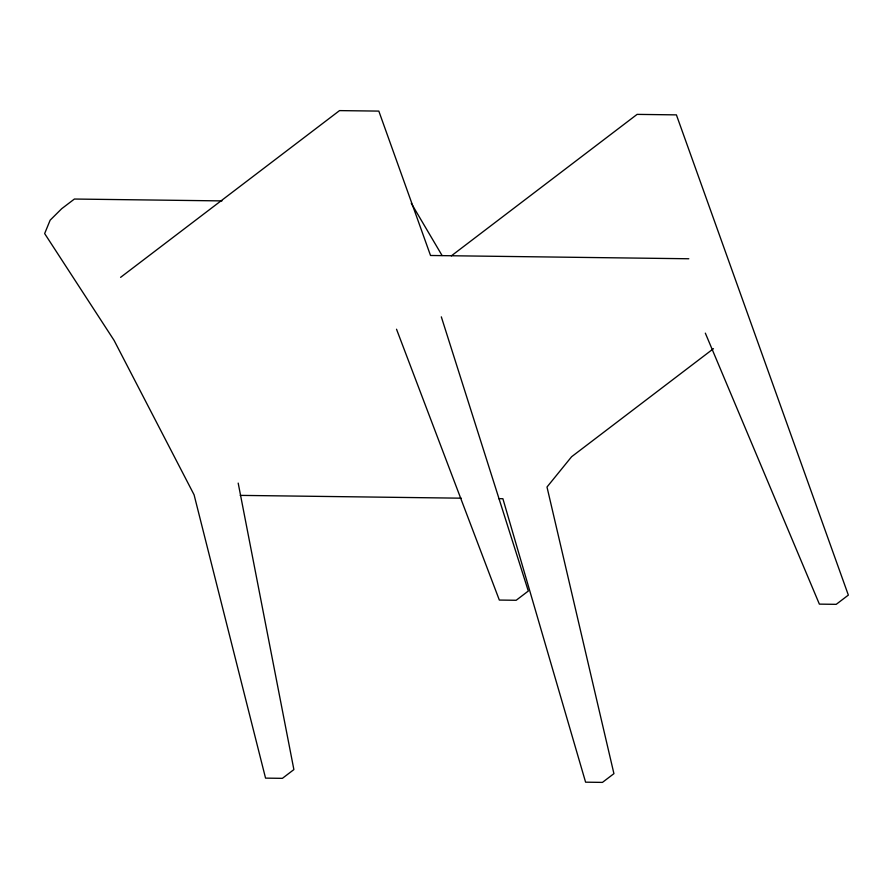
<?xml version="1.0" encoding="UTF-8"?>
<svg xmlns="http://www.w3.org/2000/svg" width="893" height="893" viewBox="0 0 893 893"><rect width="100%" height="100%" fill="white"/><g stroke="black" fill="none" stroke-linecap="round" stroke-linejoin="round"><path stroke-width="1.34" d="M120.6 277.343L339.53 110.609L378.822 111.1L430.526 255.487L688.804 258.758M451.356 255.856L637.1 114.382L676.403 114.873L848.35 595.095L836.216 604.338L819.372 604.126L705.336 333.145M713.462 348.694L571.598 456.736L546.996 487.02L613.926 773.651L602.44 782.391L585.596 782.179L502.893 498.718L498.718 498.662M221.955 200.903L74.398 199.039L61.684 208.716L50.142 220.18L44.65 233.575L114.081 340.378L194.082 494.8L265.556 778.127L282.4 778.339L293.886 769.587L238.185 483.102M240.217 495.381L461.201 498.182M411.282 203.303L442.08 255.51M396.525 329.227L499.332 600.063L516.176 600.275L528.31 591.032L441.321 316.848"/></g></svg>
